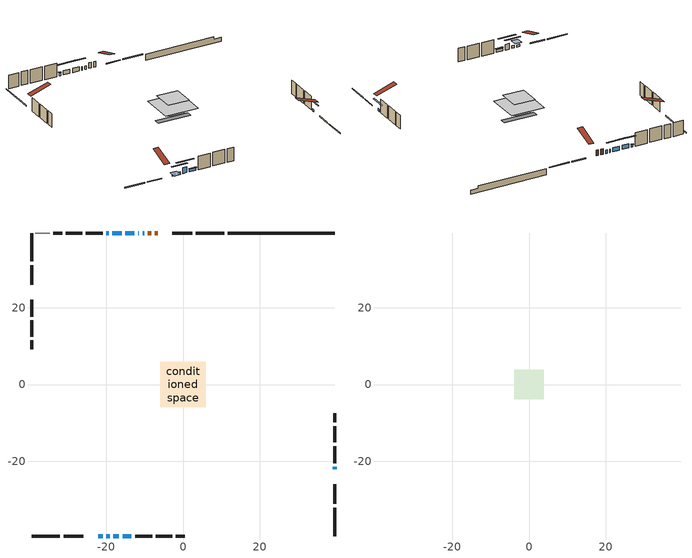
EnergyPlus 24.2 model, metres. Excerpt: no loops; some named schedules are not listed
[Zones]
conditioned space
 floor othersidecoefficients (Floor1 construction): -2.74,-2.74 -2.74,2.74 2.74,2.74 2.74,-2.74 z1.69
 floor adiabatic (AdiabaticFloorConstruction): -5.9,-5.9 -5.9,5.9 5.9,5.9 5.9,-5.9 z4.13
 floor foundation (Slab1 construction): -5.93,-1 -5.93,1 5.93,1 5.93,-1 z-0.6
 wall outside (RimJoist1 construction): 10.74,39.4 3.34,39.4 / -39.4,-39.4 -32.01,-39.4 / -39.4,39.4 -39.4,32.01 / 39.4,-39.4 39.4,-32.01 z1.69:1.99
 wall outside (RimJoist2 construction): 2.41,39.4 -2.78,39.4 / -31.08,-39.4 -25.88,-39.4 / -39.4,31.08 -39.4,25.88 / 39.4,-31.08 39.4,-25.88 z1.69:1.99
 wall outside (AdiabaticWallConstruction 1): -6.59,39.4 -7.31,39.4 / -8.24,39.4 -9.13,39.4 z1.69:3.72
 wall outside (AdiabaticWallConstruction): -10.06,39.4 -10.52,39.4 / -11.45,39.4 -11.69,39.4 z1.69:2.91; -22.07,-39.4 -20.9,-39.4 z1.69:2.4; -12.61,39.4 -15.05,39.4 / -15.98,39.4 -18.42,39.4 z1.69:3.16; -19.98,-39.4 -19.11,-39.4 / -15.73,-39.4 -13.39,-39.4 z1.69:2.66; -18.18,-39.4 -16.66,-39.4 z1.69:3.72; 39.4,-22.07 39.4,-21.36 z1.69:2.55; -19.35,39.4 -19.91,39.4 z1.69:2.61
 wall outside (Wall1 construction): -20.84,39.4 -25.27,39.4 / -12.47,-39.4 -8.03,-39.4 / -39.4,22.07 -39.4,17.64 / 39.4,-20.43 39.4,-16 z1.69:6.57
 wall outside (Wall2 construction): -26.2,39.4 -30.47,39.4 / -7.1,-39.4 -2.83,-39.4 / -39.4,16.71 -39.4,12.44 / 39.4,-15.07 39.4,-10.8 z1.69:6.57
 wall outside (Wall3 construction): -31.4,39.4 -33.76,39.4 / -1.9,-39.4 0.46,-39.4 / -39.4,11.51 -39.4,9.15 / 39.4,-9.87 39.4,-7.51 z1.69:6.57
 wall foundation (FoundationWall1 construction): 11.67,39.4,-0.6 11.67,39.4,1.69 36.63,39.4,1.69 36.63,39.4,0.74 39.4,39.4,0.74 39.4,39.4,-0.6
 wall adiabatic (Wall4 construction): -34.69,39.4 -38.47,39.4 z1.69:6.57
 window (WindowConstruction 7): -10.06,39.4 -10.52,39.4 z1.69:2.91
 window (WindowConstruction 9): -22.07,-39.4 -20.9,-39.4 z1.69:2.4
 window (WindowConstruction 8): -11.45,39.4 -11.69,39.4 z1.69:2.91
 window (WindowConstruction): -12.61,39.4 -15.05,39.4 z1.69:3.16
 window (WindowConstruction 1): -19.97,-39.4 -19.11,-39.4 z1.69:2.66
 window (WindowConstruction 2): -18.18,-39.4 -16.66,-39.4 z1.69:3.72
 window (WindowConstruction 3): 39.4,-22.07 39.4,-21.36 z1.69:2.55
 window (WindowConstruction 4): -15.98,39.4 -18.42,39.4 z1.69:3.16
 window (WindowConstruction 5): -19.35,39.4 -19.91,39.4 z1.69:2.6
 window (WindowConstruction 6): -15.73,-39.4 -13.4,-39.4 z1.69:2.66
 door (Door): -6.59,39.4 -7.31,39.4 z1.69:3.72
 door (Door 1): -8.24,39.4 -9.13,39.4 z1.69:3.72
 ceiling adiabatic (AdiabaticFloorConstruction): 5.9,-5.9 5.9,5.9 -5.9,5.9 -5.9,-5.9 z4.13
attic - vented
 floor to conditioned space (Floor2 construction Reversed): -3.8,-3.8 -3.8,3.8 3.8,3.8 3.8,-3.8 z6.57
 roof outside (Roof1 construction): -5.66,39.4,6.57 -5.66,32,9.03 -3.71,32,9.03 -3.71,39.4,6.57; -23,-39.4,6.57 -23,-32,9.03 -24.95,-32,9.03 -24.95,-39.4,6.57; -39.4,23,6.57 -32,23,9.03 -32,24.95,9.03 -39.4,24.95,6.57; 39.4,-23,6.57 32,-23,9.03 32,-24.95,9.03 39.4,-24.95,6.57
shading: -20.29,-39.4 -22.68,-39.4 -22.68,-41.84 -20.29,-41.84 z3.01; -17.54,39.4 -10.12,39.4 -10.12,39.81 -17.54,39.81 z5.65; -16.62,-39.4 -22.46,-39.4 -22.46,-39.81 -16.62,-39.81 z5.15; -14.17,-39.4 -20.67,-39.4 -20.67,-39.81 -14.17,-39.81 z6.21; 39.4,-18.87 39.4,-24.56 39.81,-24.56 39.81,-18.87 z5.04; -20.91,39.4 -13.49,39.4 -13.49,39.81 -20.91,39.81 z5.65; -20.11,39.4 -19.15,39.4 -19.15,39.81 -20.11,39.81 z2.81; -13.19,-39.4 -15.93,-39.4 -15.93,-39.81 -13.19,-39.81 z2.86
[Building]
Building 1: Terrain=Suburbs
[Site:Location]
Edmonton Intl AP_AB: Latitude {deg}=53.31; Longitude {deg}=-113.58; Time Zone {hr}=-7; Elevation {m}=723; Keep Site Location Information=Yes
[Site:GroundTemperature:Shallow]
-1.56185, -3.61833, -3.78302, -2.80711, 1.11059, 5.01004, 8.39065, 10.5322, 10.7141, 8.97234, 5.67794, 1.89811
[Site:WaterMainsTemperature]
Calculation Method=Schedule; Temperature Schedule=mains temperature schedule
[Material] Roughness=Rough; Thermal Absorptance=0.9
Name | Thickness {m} | Conductivity {W/m-K} | Density {kg/m3} | Specific Heat {J/kg-K} | Solar Absorptance | Visible Absorptance
asphalt or fiberglass shingles | 0.00635 | 0.162714 | 1121.4 | 1465.45 | 0.4 | 0.4
ceiling loosefill ins | 0.169333 | 0.0480833 | 16.02 | 1046.75 | 0.7 | 0.7
ceiling stud and cavity | 0.1397 | 0.0759208 | 65.682 | 1177.47 | 0.7 | 0.7
concrete 4.0 in. | 0.1016 | 1.803125 | 2242.8 | 837.4 | 0.7 | 0.7
concrete 8.0 in. | 0.2032 | 1.803125 | 2242.8 | 837.4 | 0.7 | 0.7
door material | 0.04445 | 0.053851 | 512.64 | 1214.23 | 0.7 | 0.7
floor covering | 0.0127 | 0.0433444 | 54.468 | 1339.84 | 0.6 | 0.6
floor rigid ins; rim joist rigid ins; wall rigid ins | 0.051816 | 0.029427 | 32.04 | 1214.23 | 0.7 | 0.7
floor rigid ins 1; wall rigid ins 2 | 0.512978 | 0.029427 | 32.04 | 1214.23 | 0.7 | 0.7
floor stud and cavity | 0.1397 | 0.135412 | 92.3553 | 1139.71 | 0.7 | 0.7
floor stud and cavity 1 | 0.1397 | 1.75129 | 37.0049 | 1207.88 | 0.7 | 0.7
furniture material conditioned space 1 | 0.1524 | 0.115458 | 640.8 | 1214.23 | 0.6 | 0.6
gypsum board | 0.0127 | 0.160291 | 801 | 837.4 | 0.6 | 0.6
osb sheathing 0.5 in. | 0.0127 | 0.115458 | 512.64 | 1214.23 | 0.7 | 0.7
osb sheathing 0.75 in. | 0.01905 | 0.115458 | 512.64 | 1214.23 | 0.7 | 0.7
osb sheathing 2.0 in. | 0.0508 | 0.115458 | 512.64 | 1214.23 | 0.7 | 0.7
rim joist stud and cavity | 0.0508 | 0.0413573 | 125.044 | 1163.47 | 0.6 | 0.6
rim joist stud and cavity 1 | 0.0508 | 0.0296939 | 125.044 | 1163.47 | 0.6 | 0.6
wall rigid ins 1 | 0.051816 | 0.029427 | 32.04 | 1214.23 | 0.4 | 0.4
wall stud and cavity | 0.1397 | 0.217369 | 139.0536 | 1170.24 | 0.7 | 0.7
wall stud and cavity 1 | 0.1397 | 0.220388 | 139.0536 | 1170.24 | 0.7 | 0.7
wall stud and cavity 2 | 0.1397 | 0.242149 | 139.0536 | 1170.24 | 0.7 | 0.7
wall stud and cavity 3 | 0.1397 | 0.173402 | 139.0536 | 1170.24 | 0.7 | 0.7
wall stud and cavity 4 | 0.0889 | 0.380278 | 52.3479 | 1209.89 | 0.7 | 0.7
wall stud and cavity 5 | 0.0889 | 0.391764 | 83.0341 | 1211.67 | 0.7 | 0.7
wood siding | 0.0254 | 0.102417 | 544.68 | 1172.36 | 0.4 | 0.4
wood siding 1; wood siding 2; wood siding 3 | 0.0254 | 0.102417 | 544.68 | 1172.36 | 0.7 | 0.7
[WindowMaterial:SimpleGlazingSystem]
Name | U-Factor {W/m2-K} | Solar Heat Gain Coefficient
WindowMaterial | 2.370565 | 0.65
WindowMaterial 1 | 2.4881 | 0.48
WindowMaterial 2 | 2.98606 | 0.58
WindowMaterial 3 | 2.5568 | 0.44
WindowMaterial 4 | 2.57895 | 0.56
WindowMaterial 5 | 2.41315 | 0.51
WindowMaterial 6 | 2.26155 | 0.39
WindowMaterial 7 | 2.70727 | 0.3
WindowMaterial 8 | 2.4722 | 0.48
[Construction]
AdiabaticFloorConstruction: floor stud and cavity 1, floor rigid ins 1, osb sheathing 0.75 in., floor covering
AdiabaticWallConstruction: wood siding 2, wall rigid ins 2, wall stud and cavity 4, gypsum board
AdiabaticWallConstruction 1: wood siding 3, wall rigid ins 2, wall stud and cavity 4, gypsum board
Door; Door 1: door material
Floor1 construction: floor stud and cavity, floor rigid ins, osb sheathing 0.75 in., floor covering
Floor2 construction Reversed: gypsum board, ceiling stud and cavity, ceiling loosefill ins
FoundationWall1 construction: concrete 8.0 in.
furniture construction conditioned space 1: furniture material conditioned space 1
PartitionWallConstruction: gypsum board, wall stud and cavity 5, gypsum board
RimJoist1 construction: wood siding 1, rim joist rigid ins, osb sheathing 2.0 in., rim joist stud and cavity
RimJoist2 construction: wood siding 1, osb sheathing 2.0 in., rim joist stud and cavity 1
Roof1 construction: asphalt or fiberglass shingles
Slab1 construction: concrete 4.0 in.
Wall1 construction: wood siding, wall rigid ins, osb sheathing 0.5 in., wall stud and cavity, gypsum board
Wall2 construction: wood siding, wall rigid ins, osb sheathing 0.5 in., wall stud and cavity 1, gypsum board
Wall3 construction: wood siding, wall rigid ins, osb sheathing 0.5 in., wall stud and cavity 2, gypsum board
Wall4 construction: wall rigid ins 1, osb sheathing 0.5 in., wall stud and cavity 3, gypsum board
WindowConstruction; WindowConstruction 4: WindowMaterial
WindowConstruction 1: WindowMaterial 1
WindowConstruction 2: WindowMaterial 2
WindowConstruction 3: WindowMaterial 3
WindowConstruction 5: WindowMaterial 4
WindowConstruction 6: WindowMaterial 5
WindowConstruction 7: WindowMaterial 6
WindowConstruction 8: WindowMaterial 7
WindowConstruction 9: WindowMaterial 8
[Zone] Multiplier=1; Part of Total Floor Area=Yes
Name | Volume {m3}
attic - vented | 23.1361
conditioned space | 346.1
[Space]
Name | Zone | Volume {m3}
attic - vented 1 | attic - vented | 23.1361
conditioned space 1 | conditioned space | 346.1
[ZoneInfiltration:EffectiveLeakageArea]
infil attic - vented 1: Zone or Space=attic - vented 1; Schedule=Always On Discrete; Effective Air Leakage Area {cm2}=2009.04; Stack Coefficient=0.000171584; Wind Coefficient=8.85031e-06
[ZoneMixing]
whole house fan mix: Zone or Space=attic - vented; Schedule=Always On Continuous; Design Flow Rate Calculation Method=Flow/Zone; Design Flow Rate {m3/s}=0; Source Zone or Space=conditioned space
[SurfaceProperty:OtherSideCoefficients]
other non-freezing space: Combined Convective/Radiative Film Coefficient {W/m2-K}=8.35; Constant Temperature Coefficient=1; External Dry-Bulb Temperature Coefficient=0; Ground Temperature Coefficient=0; Wind Speed Coefficient=0; Zone Air Temperature Coefficient=0; Constant Temperature Schedule=other non-freezing space; Previous Other Side Temperature Coefficient=0
[SurfaceProperty:ExposedFoundationPerimeter]
Slab1: Exposed Perimeter Calculation Method=TotalExposedPerimeter; Total Exposed Perimeter {m}=27.734
[InternalMass] Zone or ZoneList=conditioned space; Space or SpaceList=conditioned space 1
Name | Construction | Surface Area {m2}
furniture mass conditioned space 1 | furniture construction conditioned space 1 | 77.2477
partition wall mass | PartitionWallConstruction | 193.119
[Lights]
interior lighting: Zone or ZoneList or Space or SpaceList=conditioned space 1; Schedule=interior lighting schedule; Design Level Calculation Method=LightingLevel; Lighting Level {W}=343.2; Return Air Fraction=0; Fraction Radiant=0.6; Fraction Visible=0.2; Fraction Replaceable=1
[People]
occupants: Zone or ZoneList or Space or SpaceList=conditioned space 1; Number of People Schedule=occupants schedule; Number of People Calculation Method=People; Number of People=3; Fraction Radiant=0.314171; Sensible Heat Fraction=0.56303; Activity Level Schedule=occupants activity schedule; Carbon Dioxide Generation Rate {m3/s-W}=0; Enable ASHRAE 55 Comfort Warnings=No; Mean Radiant Temperature Calculation Type=EnclosureAveraged
[ElectricEquipment] Zone or ZoneList or Space or SpaceList=conditioned space 1; Design Level Calculation Method=EquipmentLevel
Name | Schedule | Design Level {W} | Fraction Latent | Fraction Radiant | Fraction Lost
clothes dryer | clothes dryer schedule | 140.772 | 0.015 | 0.081 | 0.85
clothes washer | clothes washer schedule | 32.1985 | 0.03 | 0.162 | 0.7
cooking range | cooking range schedule | 208.969 | 0.08 | 0.432 | 0.2
dishwasher | dishwasher schedule | 66.8632 | 0.3 | 0.18 | 0.4
fridge | fridge schedule | 72.9452 | 0 | 0.6 | 0
mech vent bath fan 0 | mech vent bath fan 0 schedule | 50.2 | 0 | 0 | 1
mech vent bath fan 1 | mech vent bath fan 1 schedule | 50.2 | 0 | 0 | 1
mech vent house fan | mech vent house fan schedule | 0 | 0 | 0 | 1
mech vent house fan cfis | mech vent house fan cfis schedule | 0 | 0 | 0 | 0
mech vent range fan 0 | mech vent range fan 0 schedule | 57 | 0 | 0 | 1
misc plug loads | misc plug loads schedule | 494.7 | 0.045 | 0.513 | 0.1
whole house fan | Always On Discrete | 0 | 0 | 0 | 1
[OtherEquipment] Zone or ZoneList or Space or SpaceList=conditioned space 1; Design Level Calculation Method=EquipmentLevel
Name | Fuel Type | Schedule | Design Level {W} | Fraction Latent | Fraction Radiant | Fraction Lost
clothes dryer 1 | Electricity | clothes dryer schedule | 0 | 0.015 | 0.081 | 0.85
cooking range 1 | Electricity | cooking range schedule | 0 | 0.08 | 0.432 | 0.2
general water use latent | None | general water use schedule | 59.3978 | 1 | 0 | 0
general water use sensible | None | general water use schedule | -58.539 | 0 | 0.6 | 0
mech vent house fan latent load | None | Always On Discrete | 0 | 1 | 0 | 0
mech vent house fan sensible load | None | Always On Discrete | 0 | 0 | 0 | 0
water heater energy adjustment1 | NaturalGas | Always On Discrete | 0.01 | 0 | 0 | 1
[ZoneInfiltration:DesignFlowRate] Zone or ZoneList or Space or SpaceList=conditioned space 1; Schedule=Always On Discrete; Design Flow Rate Calculation Method=Flow/Zone; Design Flow Rate {m3/s}=0
infil flow; natural vent flow; whole house fan flow
[AvailabilityManager:Scheduled]
furnace airloop Availability Manager: Schedule=Always On Discrete
[Foundation:Kiva]
Foundation Kiva 1: Initial Indoor Air Temperature {C}=18; Wall Height Above Grade {m}=1.68999; Wall Depth Below Slab {m}=0.2032
[Foundation:Kiva:Settings]
Soil Conductivity {W/m-K}=0.849921; Soil Density {kg/m3}=1842.3; Soil Specific Heat {J/kg-K}=418.7; Ground Solar Absorptivity=0.9; Ground Thermal Absorptivity=0.9; Ground Surface Roughness {m}=0.03; Far-Field Width {m}=40; Deep-Ground Boundary Condition=ZeroFlux; Deep-Ground Depth {m}=40; Minimum Cell Dimension {m}=0.2; Maximum Cell Growth Coefficient=3; Simulation Timestep=Timestep
[Exterior:Lights]
exterior lighting: Schedule=exterior lighting schedule; Design Level {W}=75.6
[EnergyManagementSystem:GlobalVariable]
furnace_airloop_Fan_RTF
infil_program_Qfan
infil_program_Qinf
natural_vent_program_Qnv
natural_vent_program_Qwhf
[EnergyManagementSystem:Sensor]
Name | Output:Variable or Output:Meter Index Key | Output:Variable or Output:Meter
airflow_gain | infil flow | Infiltration Sensible Heat Gain Energy
airflow_gain_1 | natural vent flow | Infiltration Sensible Heat Gain Energy
airflow_gain_2 | whole house fan flow | Infiltration Sensible Heat Gain Energy
airflow_loss | infil flow | Infiltration Sensible Heat Loss Energy
airflow_loss_1 | natural vent flow | Infiltration Sensible Heat Loss Energy
airflow_loss_2 | whole house fan flow | Infiltration Sensible Heat Loss Energy
clg_load_cond |  | Cooling:EnergyTransfer:Zone:CONDITIONED SPACE
clg_sp_s; clg_sp_s_1 | cooling setpoint | Schedule Value
clothes_dryer_exhaust_0_sch_s | clothes dryer exhaust 0 schedule | Schedule Value
cool_season | cooling season schedule | Schedule Value
htg_load_cond |  | Heating:EnergyTransfer:Zone:CONDITIONED SPACE
htg_sp_s; htg_sp_s_1 | heating setpoint | Schedule Value
ig_ee_conv | clothes dryer | Electric Equipment Convective Heating Energy
ig_ee_conv_2 | cooking range | Electric Equipment Convective Heating Energy
ig_ee_conv_4 | fridge | Electric Equipment Convective Heating Energy
ig_ee_conv_5 | misc plug loads | Electric Equipment Convective Heating Energy
ig_ee_conv_6 | whole house fan | Electric Equipment Convective Heating Energy
ig_ee_rad | clothes dryer | Electric Equipment Radiant Heating Energy
ig_ee_rad_2 | cooking range | Electric Equipment Radiant Heating Energy
ig_ee_rad_4 | fridge | Electric Equipment Radiant Heating Energy
ig_ee_rad_5 | misc plug loads | Electric Equipment Radiant Heating Energy
ig_ee_rad_6 | whole house fan | Electric Equipment Radiant Heating Energy
ig_lgt_conv | interior lighting | Lights Convective Heating Energy
ig_lgt_rad | interior lighting | Lights Radiant Heating Energy
ig_lgt_vis | interior lighting | Lights Visible Radiation Heating Energy
ig_oe_conv | clothes dryer 1 | Other Equipment Convective Heating Energy
ig_oe_conv_1 | cooking range 1 | Other Equipment Convective Heating Energy
ig_oe_conv_2 | general water use latent | Other Equipment Convective Heating Energy
ig_oe_conv_3 | general water use sensible | Other Equipment Convective Heating Energy
ig_oe_conv_4 | water heater energy adjustment1 | Other Equipment Convective Heating Energy
ig_oe_rad | clothes dryer 1 | Other Equipment Radiant Heating Energy
ig_oe_rad_1 | cooking range 1 | Other Equipment Radiant Heating Energy
ig_oe_rad_2 | general water use latent | Other Equipment Radiant Heating Energy
ig_oe_rad_3 | general water use sensible | Other Equipment Radiant Heating Energy
ig_oe_rad_4 | water heater energy adjustment1 | Other Equipment Radiant Heating Energy
ig_ppl_conv | occupants | People Convective Heating Energy
ig_ppl_rad | occupants | People Radiant Heating Energy
im_conv | furniture mass conditioned space 1 | Surface Inside Face Convection Heat Gain Energy
im_conv_1 | partition wall mass | Surface Inside Face Convection Heat Gain Energy
im_ig | furniture mass conditioned space 1 | Surface Inside Face Internal Gains Radiation Heat Gain Energy
im_ig_1 | partition wall mass | Surface Inside Face Internal Gains Radiation Heat Gain Energy
im_lgt | furniture mass conditioned space 1 | Surface Inside Face Lights Radiation Heat Gain Energy
im_lgt_1 | partition wall mass | Surface Inside Face Lights Radiation Heat Gain Energy
im_sol | furniture mass conditioned space 1 | Surface Inside Face Solar Radiation Heat Gain Energy
im_sol_1 | partition wall mass | Surface Inside Face Solar Radiation Heat Gain Energy
im_surf | furniture mass conditioned space 1 | Surface Inside Face Net Surface Thermal Radiation Heat Gain Energy
im_surf_1 | partition wall mass | Surface Inside Face Net Surface Thermal Radiation Heat Gain Energy
mech_vent_bath_fan_0_sch_s | mech vent bath fan 0 schedule | Schedule Value
mech_vent_bath_fan_1_sch_s | mech vent bath fan 1 schedule | Schedule Value
mech_vent_range_fan_0_sch_s | mech vent range fan 0 schedule | Schedule Value
mv_conv | mech vent bath fan 0 | Electric Equipment Convective Heating Energy
mv_conv_1 | mech vent bath fan 1 | Electric Equipment Convective Heating Energy
mv_conv_2 | mech vent house fan | Electric Equipment Convective Heating Energy
mv_conv_3 | mech vent house fan cfis | Electric Equipment Convective Heating Energy
mv_conv_4 | mech vent range fan 0 | Electric Equipment Convective Heating Energy
mv_conv_5 | mech vent house fan latent load | Other Equipment Convective Heating Energy
mv_conv_6 | mech vent house fan sensible load | Other Equipment Convective Heating Energy
mv_rad | mech vent bath fan 0 | Electric Equipment Radiant Heating Energy
mv_rad_1 | mech vent bath fan 1 | Electric Equipment Radiant Heating Energy
mv_rad_2 | mech vent house fan | Electric Equipment Radiant Heating Energy
mv_rad_3 | mech vent house fan cfis | Electric Equipment Radiant Heating Energy
mv_rad_4 | mech vent range fan 0 | Electric Equipment Radiant Heating Energy
mv_rad_5 | mech vent house fan latent load | Other Equipment Radiant Heating Energy
mv_rad_6 | mech vent house fan sensible load | Other Equipment Radiant Heating Energy
natural_vent_s | natural vent schedule | Schedule Value
oa_temp |  | Site Outdoor Air Drybulb Temperature
out_pb_s |  | Site Outdoor Air Barometric Pressure
out_wt_s |  | Site Outdoor Air Humidity Ratio
site_vw_s |  | Site Wind Speed
ss_back_out | Window1 | Surface Window Shortwave from Zone Back Out Window Heat Transfer Rate
ss_back_out_1 | Window11 | Surface Window Shortwave from Zone Back Out Window Heat Transfer Rate
ss_back_out_2 | Window2 | Surface Window Shortwave from Zone Back Out Window Heat Transfer Rate
ss_back_out_3 | Window3 | Surface Window Shortwave from Zone Back Out Window Heat Transfer Rate
ss_back_out_4 | Window4 | Surface Window Shortwave from Zone Back Out Window Heat Transfer Rate
ss_back_out_5 | Window5 | Surface Window Shortwave from Zone Back Out Window Heat Transfer Rate
ss_back_out_6 | Window6 | Surface Window Shortwave from Zone Back Out Window Heat Transfer Rate
ss_back_out_7 | Window7 | Surface Window Shortwave from Zone Back Out Window Heat Transfer Rate
ss_back_out_8 | Window8 | Surface Window Shortwave from Zone Back Out Window Heat Transfer Rate
ss_back_out_9 | Window9 | Surface Window Shortwave from Zone Back Out Window Heat Transfer Rate
ss_conv | Door1 | Surface Inside Face Convection Heat Gain Energy
ss_conv_1 | Door2 | Surface Inside Face Convection Heat Gain Energy
ss_conv_10 | Window8 | Surface Inside Face Convection Heat Gain Energy
ss_conv_11 | Window9 | Surface Inside Face Convection Heat Gain Energy
ss_conv_2 | Window1 | Surface Inside Face Convection Heat Gain Energy
ss_conv_3 | Window11 | Surface Inside Face Convection Heat Gain Energy
ss_conv_4 | Window2 | Surface Inside Face Convection Heat Gain Energy
ss_conv_5 | Window3 | Surface Inside Face Convection Heat Gain Energy
ss_conv_6 | Window4 | Surface Inside Face Convection Heat Gain Energy
ss_conv_7 | Window5 | Surface Inside Face Convection Heat Gain Energy
ss_conv_8 | Window6 | Surface Inside Face Convection Heat Gain Energy
ss_conv_9 | Window7 | Surface Inside Face Convection Heat Gain Energy
ss_ig | Door1 | Surface Inside Face Internal Gains Radiation Heat Gain Energy
ss_ig_1 | Door2 | Surface Inside Face Internal Gains Radiation Heat Gain Energy
ss_ig_10 | Window8 | Surface Inside Face Internal Gains Radiation Heat Gain Energy
ss_ig_11 | Window9 | Surface Inside Face Internal Gains Radiation Heat Gain Energy
ss_ig_2 | Window1 | Surface Inside Face Internal Gains Radiation Heat Gain Energy
ss_ig_3 | Window11 | Surface Inside Face Internal Gains Radiation Heat Gain Energy
ss_ig_4 | Window2 | Surface Inside Face Internal Gains Radiation Heat Gain Energy
ss_ig_5 | Window3 | Surface Inside Face Internal Gains Radiation Heat Gain Energy
ss_ig_6 | Window4 | Surface Inside Face Internal Gains Radiation Heat Gain Energy
ss_ig_7 | Window5 | Surface Inside Face Internal Gains Radiation Heat Gain Energy
ss_ig_8 | Window6 | Surface Inside Face Internal Gains Radiation Heat Gain Energy
ss_ig_9 | Window7 | Surface Inside Face Internal Gains Radiation Heat Gain Energy
ss_lgt | Door1 | Surface Inside Face Lights Radiation Heat Gain Energy
ss_lgt_1 | Door2 | Surface Inside Face Lights Radiation Heat Gain Energy
ss_sol | Door1 | Surface Inside Face Solar Radiation Heat Gain Energy
ss_sol_1 | Door2 | Surface Inside Face Solar Radiation Heat Gain Energy
ss_surf | Door1 | Surface Inside Face Net Surface Thermal Radiation Heat Gain Energy
ss_surf_1 | Door2 | Surface Inside Face Net Surface Thermal Radiation Heat Gain Energy
ss_surf_10 | Window8 | Surface Inside Face Net Surface Thermal Radiation Heat Gain Energy
ss_surf_11 | Window9 | Surface Inside Face Net Surface Thermal Radiation Heat Gain Energy
ss_surf_2 | Window1 | Surface Inside Face Net Surface Thermal Radiation Heat Gain Energy
ss_surf_3 | Window11 | Surface Inside Face Net Surface Thermal Radiation Heat Gain Energy
ss_surf_4 | Window2 | Surface Inside Face Net Surface Thermal Radiation Heat Gain Energy
ss_surf_5 | Window3 | Surface Inside Face Net Surface Thermal Radiation Heat Gain Energy
ss_surf_6 | Window4 | Surface Inside Face Net Surface Thermal Radiation Heat Gain Energy
ss_surf_7 | Window5 | Surface Inside Face Net Surface Thermal Radiation Heat Gain Energy
ss_surf_8 | Window6 | Surface Inside Face Net Surface Thermal Radiation Heat Gain Energy
ss_surf_9 | Window7 | Surface Inside Face Net Surface Thermal Radiation Heat Gain Energy
ss_trans_in | Window1 | Surface Window Transmitted Solar Radiation Rate
ss_trans_in_1 | Window11 | Surface Window Transmitted Solar Radiation Rate
ss_trans_in_2 | Window2 | Surface Window Transmitted Solar Radiation Rate
ss_trans_in_3 | Window3 | Surface Window Transmitted Solar Radiation Rate
ss_trans_in_4 | Window4 | Surface Window Transmitted Solar Radiation Rate
ss_trans_in_5 | Window5 | Surface Window Transmitted Solar Radiation Rate
ss_trans_in_6 | Window6 | Surface Window Transmitted Solar Radiation Rate
ss_trans_in_7 | Window7 | Surface Window Transmitted Solar Radiation Rate
ss_trans_in_8 | Window8 | Surface Window Transmitted Solar Radiation Rate
ss_trans_in_9 | Window9 | Surface Window Transmitted Solar Radiation Rate
ss_trans_out | Window1 | Surface Inside Face Initial Transmitted Diffuse Transmitted Out Window Solar Radiation Rate
ss_trans_out_1 | Window11 | Surface Inside Face Initial Transmitted Diffuse Transmitted Out Window Solar Radiation Rate
ss_trans_out_2 | Window2 | Surface Inside Face Initial Transmitted Diffuse Transmitted Out Window Solar Radiation Rate
ss_trans_out_3 | Window3 | Surface Inside Face Initial Transmitted Diffuse Transmitted Out Window Solar Radiation Rate
ss_trans_out_4 | Window4 | Surface Inside Face Initial Transmitted Diffuse Transmitted Out Window Solar Radiation Rate
ss_trans_out_5 | Window5 | Surface Inside Face Initial Transmitted Diffuse Transmitted Out Window Solar Radiation Rate
ss_trans_out_6 | Window6 | Surface Inside Face Initial Transmitted Diffuse Transmitted Out Window Solar Radiation Rate
ss_trans_out_7 | Window7 | Surface Inside Face Initial Transmitted Diffuse Transmitted Out Window Solar Radiation Rate
ss_trans_out_8 | Window8 | Surface Inside Face Initial Transmitted Diffuse Transmitted Out Window Solar Radiation Rate
ss_trans_out_9 | Window9 | Surface Inside Face Initial Transmitted Diffuse Transmitted Out Window Solar Radiation Rate
s_conv | Floor1 | Surface Inside Face Convection Heat Gain Energy
s_conv_1 | Floor2 | Surface Inside Face Convection Heat Gain Energy
s_conv_10 | RimJoist2:180 | Surface Inside Face Convection Heat Gain Energy
s_conv_11 | RimJoist2:270 | Surface Inside Face Convection Heat Gain Energy
s_conv_12 | RimJoist2:90 | Surface Inside Face Convection Heat Gain Energy
s_conv_13 | Slab1 | Surface Inside Face Convection Heat Gain Energy
s_conv_14 | Wall1:0 | Surface Inside Face Convection Heat Gain Energy
s_conv_15 | Wall1:180 | Surface Inside Face Convection Heat Gain Energy
s_conv_16 | Wall1:270 | Surface Inside Face Convection Heat Gain Energy
